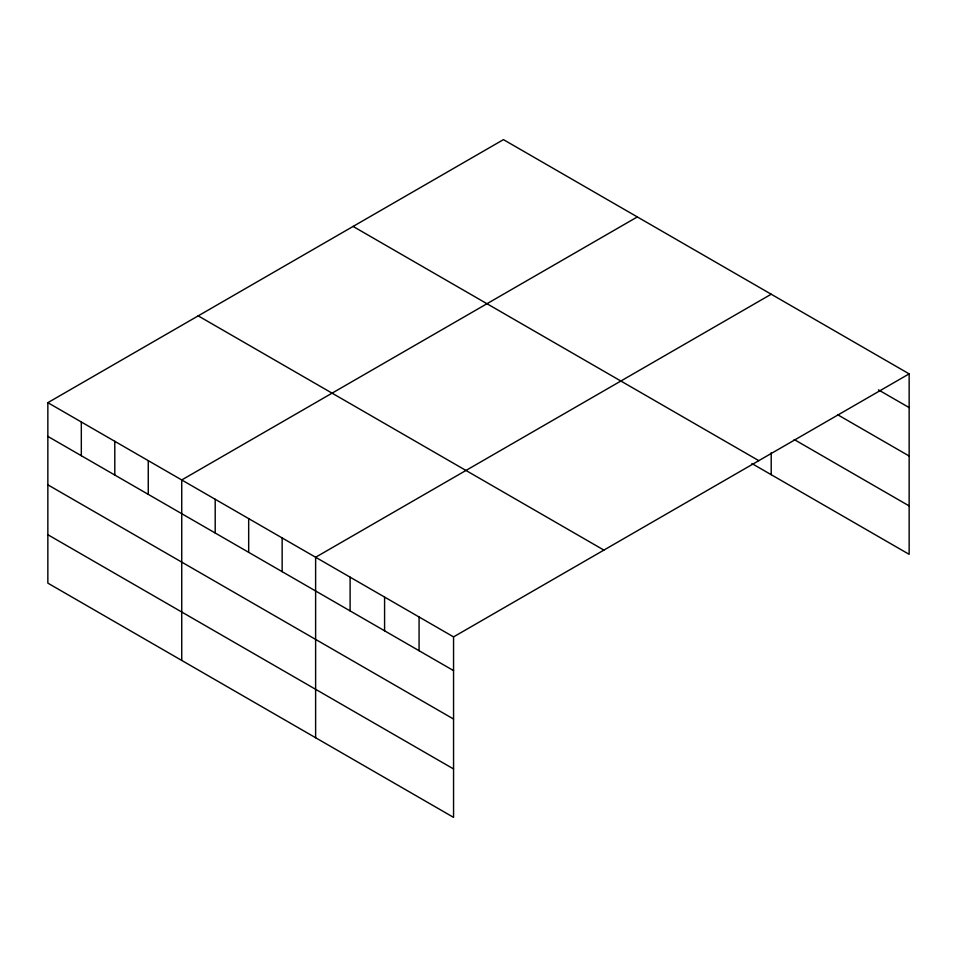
<?xml version="1.0" encoding="UTF-8"?>
<svg xmlns="http://www.w3.org/2000/svg" width="957" height="957" viewBox="0 0 957 957"><rect width="100%" height="100%" fill="white"/><g stroke="black" fill="none" stroke-linecap="round" stroke-linejoin="round"><path stroke-width="1.44" d="M909.15 373.864L503.442 139.626L47.85 402.67L47.85 583.136L453.558 817.374L453.558 636.895L909.15 373.864L909.15 554.33L751.903 463.547M637.326 216.928L181.734 479.959L181.734 660.438M771.21 294.218L315.619 557.261L315.619 737.727M878.502 389.894L909.15 407.586M837.626 414.716L909.15 456.01M794.202 439.538L909.15 505.906M353.097 226.426L758.805 460.664M198.195 315.858L603.903 550.096M47.85 402.67L453.558 636.895M47.85 436.392L453.558 670.618M47.85 484.816L453.558 719.042M47.85 534.712L453.558 768.938M771.21 452.685L771.21 474.696M419.07 616.99L419.07 650.712M384.582 597.072L384.582 630.807M350.106 577.167L350.106 610.889M282.148 537.93L282.148 571.652M248.676 518.61L248.676 552.333M215.205 499.291L215.205 533.013M148.263 460.64L148.263 494.362M114.792 441.309L114.792 475.031M81.321 421.989L81.321 455.711"/></g></svg>
